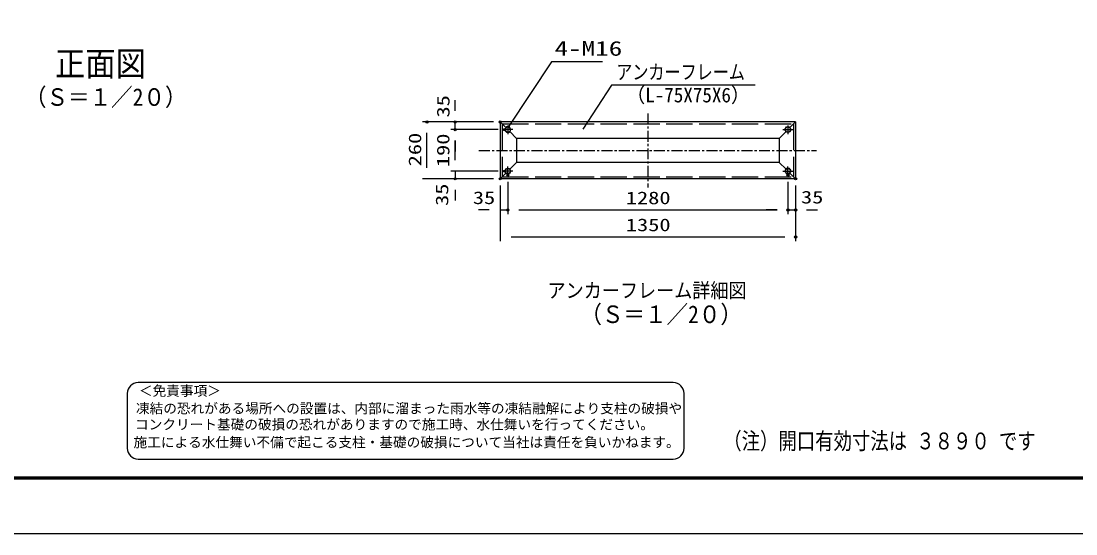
# Model space of a CAD drawing. Units: millimetres, scale not verified. Extents: x -5940 to 5940, y -4200 to 4200.
# Drawn here: x -1789 to 3032, y -4200 to -1855 of the extents above; entities that cross this region are included whole.
import ezdxf
from ezdxf.enums import TextEntityAlignment as Align

# ---------------------------------------------------------------- set-up
doc = ezdxf.new("R2010")
doc.units = ezdxf.units.MM
doc.header["$LTSCALE"] = 20
doc.header["$PDMODE"] = 32
doc.header["$PDSIZE"] = 10
for name, pattern in [('DASHED', [7.5, 6, -1.5]), ('USER6', [4, 2.5, -0.5, 0.5, -0.5]), ('USER7', [50.8, 31.75, -6.35, 6.35, -6.35])]:
    doc.linetypes.add(name, pattern=pattern)
for name, color, linetype, lineweight in [('0-0_0', 7, 'Continuous', 25), ('0-1_1', 7, 'Continuous', 25), ('0-2_EXTCNT-L', 4, 'Continuous', 25), ('0-7_CENTER', 2, 'USER6', 25), ('0-8_KOUZOU', 7, 'Continuous', 25), ('0-9_BOLT', 7, 'Continuous', 25), ('0-B_WAKU', 7, 'Continuous', 25), ('0-C_D-TTL-TXT', 2, 'Continuous', 25)]:
    doc.layers.add(name, color=color, linetype=linetype, lineweight=lineweight)
doc.layers.add('0-5_DEFPOINTS', color=7, linetype='Continuous')
doc.styles.add('ＭＳ ゴシック', font='')
doc.styles.get('ＭＳ ゴシック').set_extended_font_data('MS Gothic')

msp = doc.modelspace()

# ---------------------------------------------------------------- linework, layer by layer
at = {"layer": '0-0_0'}
for points in [[(867.8, -2040.56), (636.11, -2040.56), (440.45, -2335.29)], [(1566.49, -2148.46), (909.01, -2148.46), (777.96, -2349.25)]]:
    msp.add_lwpolyline(points, dxfattribs=at)
at = {"layer": '0-2_EXTCNT-L', "color": 2}
for p, q in [((195.11, -2265.82), (195.11, -2215.82)), ((195.11, -2350.82), (195.11, -2315.82)), ((66.32, -2525.82), (66.32, -2365.82)), ((195.11, -2490.82), (195.11, -2400.82)), ((195.11, -2400.82), (195.11, -2450.82)), ((195.11, -2490.82), (195.11, -2440.82)), ((195.11, -2540.82), (195.11, -2575.82)), ((195.11, -2625.82), (195.11, -2675.82)), ((351.09, -2718.3), (301.09, -2718.3)), ((401.09, -2718.3), (436.09, -2718.3)), ((486.09, -2718.3), (1666.09, -2718.3)), ((486.09, -2718.3), (536.09, -2718.3)), ((1666.09, -2718.3), (1616.09, -2718.3)), ((1716.09, -2718.3), (1751.09, -2718.3)), ((1801.09, -2718.3), (1851.09, -2718.3)), ((451.09, -2841.69), (1701.09, -2841.69))]:
    msp.add_line(p, q, dxfattribs=at)
at = {"layer": '0-2_EXTCNT-L', "color": 1}
for p, q in [((371.09, -2315.82), (46.32, -2315.82)), ((371.09, -2315.82), (175.11, -2315.82)), ((391.45, -2350.82), (175.11, -2350.82)), ((391.45, -2350.82), (175.11, -2350.82)), ((391.45, -2540.82), (175.11, -2540.82)), ((391.45, -2540.82), (175.11, -2540.82)), ((371.09, -2575.82), (46.32, -2575.82)), ((371.09, -2575.82), (175.11, -2575.82)), ((436.09, -2589.4), (436.09, -2738.3)), ((436.09, -2589.4), (436.09, -2738.3)), ((1716.09, -2589.4), (1716.09, -2738.3)), ((1716.09, -2589.4), (1716.09, -2738.3)), ((401.09, -2605.82), (401.09, -2861.69)), ((401.09, -2605.82), (401.09, -2738.3)), ((1751.09, -2605.82), (1751.09, -2861.69)), ((1751.09, -2605.82), (1751.09, -2738.3))]:
    msp.add_line(p, q, dxfattribs=at)
at = {"layer": '0-5_DEFPOINTS'}
for p in [(66.32, -2315.82), (195.11, -2315.82), (401.09, -2315.82), (195.11, -2350.82), (421.45, -2350.82), (421.45, -2540.82), (436.09, -2559.4), (1716.09, -2559.4), (195.11, -2575.82), (401.09, -2575.82), (401.09, -2575.82), (1751.09, -2575.82), (436.09, -2718.3), (1716.09, -2718.3), (1751.09, -2718.3), (1751.09, -2841.69)]:
    msp.add_point(p, dxfattribs=at)
at = {"layer": '0-7_CENTER'}
for p, q in [((1076.09, -2276.61), (1076.09, -2615.2)), ((303.8, -2445.82), (1847.17, -2445.82))]:
    msp.add_line(p, q, dxfattribs=at)
at = {"layer": '0-8_KOUZOU'}
for p, q in [((1751.09, -2315.82), (401.09, -2315.82)), ((401.09, -2315.82), (401.09, -2575.82)), ((401.09, -2315.82), (427.31, -2342.04)), ((444.87, -2359.6), (476.09, -2390.82)), ((1707.31, -2359.6), (1676.09, -2390.82)), ((1751.09, -2315.82), (1724.87, -2342.04)), ((1751.09, -2315.82), (1751.09, -2575.82)), ((1676.09, -2390.82), (476.09, -2390.82)), ((476.09, -2390.82), (476.09, -2500.82)), ((1676.09, -2390.82), (1676.09, -2500.82)), ((444.87, -2532.04), (476.09, -2500.82)), ((1676.09, -2500.82), (476.09, -2500.82)), ((1707.31, -2532.04), (1676.09, -2500.82)), ((401.09, -2575.82), (427.31, -2549.6)), ((1751.09, -2575.82), (1724.87, -2549.6)), ((1751.09, -2575.82), (401.09, -2575.82))]:
    msp.add_line(p, q, dxfattribs=at)
at = {"layer": '0-8_KOUZOU', "color": 3, "linetype": 'DASHED'}
for p, q in [((410.09, -2324.82), (1742.09, -2324.82)), ((410.09, -2324.82), (410.09, -2566.82)), ((1742.09, -2324.82), (1742.09, -2566.82)), ((410.09, -2566.82), (1742.09, -2566.82))]:
    msp.add_line(p, q, dxfattribs=at)
at = {"layer": '0-9_BOLT', "color": 1, "linetype": 'USER7'}
for p, q in [((459.15, -2350.82), (412.81, -2350.82)), ((436.09, -2332.23), (436.09, -2372.18)), ((1693.02, -2350.82), (1739.37, -2350.82)), ((1716.09, -2332.23), (1716.09, -2372.18)), ((459.15, -2540.82), (412.81, -2540.82)), ((436.09, -2559.4), (436.09, -2519.45)), ((1693.02, -2540.82), (1739.37, -2540.82)), ((1716.09, -2559.4), (1716.09, -2519.45))]:
    msp.add_line(p, q, dxfattribs=at)
at = {"layer": '0-9_BOLT'}
for points in [[(449.94, -2350.82), (443.01, -2338.82), (429.16, -2338.82), (422.24, -2350.82), (429.16, -2362.81), (443.01, -2362.81)], [(1702.24, -2350.82), (1709.16, -2338.82), (1723.01, -2338.82), (1729.94, -2350.82), (1723.01, -2362.81), (1709.16, -2362.81)], [(449.94, -2540.82), (443.01, -2552.81), (429.16, -2552.81), (422.24, -2540.82), (429.16, -2528.82), (443.01, -2528.82)], [(1702.24, -2540.82), (1709.16, -2552.81), (1723.01, -2552.81), (1729.94, -2540.82), (1723.01, -2528.82), (1709.16, -2528.82)]]:
    msp.add_lwpolyline(points, close=True, dxfattribs=at)
for centre in [(436.09, -2350.82), (1716.09, -2350.82), (436.09, -2540.82), (1716.09, -2540.82)]:
    msp.add_circle(centre, 11.99, dxfattribs=at)
at = {"layer": '0-B_WAKU', "color": 3}
msp.add_lwpolyline([(-5939.55, 4200.32), (5940.45, 4200.32), (5940.45, -4199.68), (-5939.55, -4199.68)], close=True, dxfattribs=at)
at = {"layer": '0-B_WAKU'}
for points in [[(-5539.55, 3950.32), (5540.45, 3950.32), (5540.45, -3949.68), (-5539.55, -3949.68)], [(-5537.05, 3947.82), (5537.95, 3947.82), (5537.95, -3947.18), (-5537.05, -3947.18)], [(-5534.55, 3945.32), (5535.45, 3945.32), (5535.45, -3944.68), (-5534.55, -3944.68)], [(-5532.05, 3942.82), (5532.95, 3942.82), (5532.95, -3942.18), (-5532.05, -3942.18)], [(-5529.55, 3940.32), (5530.45, 3940.32), (5530.45, -3939.68), (-5529.55, -3939.68)]]:
    msp.add_lwpolyline(points, close=True, dxfattribs=at)
at = {"layer": '0-C_D-TTL-TXT'}
for p, q in [((1191.86, -3507.63), (-1253.69, -3507.63)), ((-1303.69, -3557.63), (-1303.69, -3807.63)), ((1241.86, -3807.63), (1241.86, -3557.63)), ((-1253.69, -3857.63), (1191.86, -3857.63))]:
    msp.add_line(p, q, dxfattribs=at)
for centre, start, end in [((-1253.69, -3557.63), 90, 180), ((1191.86, -3557.63), 0, 90), ((-1253.69, -3807.63), 180, 270), ((1191.86, -3807.63), 270, 0)]:
    msp.add_arc(centre, 50, start, end, dxfattribs=at)

# ---------------------------------------------------------------- texts
at = {"layer": '0-0_0', "color": 3, "style": 'ＭＳ ゴシック'}
for s, width, p in [('4-M16', 1.35, (649.61, -2033.51)), ('アンカーフレーム', 0.8, (931.51, -2141.41)), ('（L-75X75X6）', 0.95, (976.52, -2246.6))]:
    msp.add_text(s, height=67.35, dxfattribs=dict(at, width=width)).set_placement(p, align=Align.BOTTOM_LEFT)
at = {"layer": '0-1_1', "color": 4, "style": 'ＭＳ ゴシック', "width": 0.9}
for s, height, p in [('正面図', 113, (-1633.85, -2139.91)), ('（Ｓ＝１／2０）', 80.21, (-1770.93, -2266.23)), ('アンカーフレーム詳細図', 67.35, (617.41, -3140.31)), ('（Ｓ＝１／2０）', 80.21, (767.46, -3259.43))]:
    msp.add_text(s, height=height, dxfattribs=at).set_placement(p, align=Align.BOTTOM_LEFT)
at = {"layer": '0-2_EXTCNT-L', "color": 3, "style": 'ＭＳ ゴシック', "width": 1.3}
for s, p in [('35', (186.65, -2295.44)), ('260', (57.42, -2518.67)), ('190', (186.21, -2522.32)), ('35', (181.14, -2699.83))]:
    msp.add_text(s, height=57.77, rotation=90, dxfattribs=at).set_placement(p, align=Align.BOTTOM_LEFT)
for s, p in [('35', (276.15, -2708.7)), ('1280', (975.3, -2709.4)), ('35', (1775.66, -2705.95)), ('1350', (975.3, -2832.79))]:
    msp.add_text(s, height=57.77, dxfattribs=at).set_placement(p, align=Align.BOTTOM_LEFT)
at = {"layer": '0-B_WAKU', "style": 'ＭＳ ゴシック', "width": 0.8}
msp.add_text('（注）開口有効寸法は ３８９０ です', height=76.97, dxfattribs=at).set_placement((1420.61, -3836.13), align=Align.BOTTOM_LEFT)
at = {"layer": '0-C_D-TTL-TXT', "color": 7, "style": 'ＭＳ ゴシック'}
for s, p in [('＜免責事項＞ \u3000\u3000', (-1249.99, -3581.81)), ('凍結の恐れがある場所への設置は、内部に溜まった雨水等の凍結融解により支柱の破損や', (-1263.51, -3662.31)), ('コンクリート基礎の破損の恐れがありますので施工時、水仕舞いを行ってください。', (-1267.62, -3735.73)), ('施工による水仕舞い不備で起こる支柱・基礎の破損について当社は責任を負いかねます。 ', (-1274.61, -3817.22))]:
    msp.add_text(s, height=45.75, dxfattribs=at).set_placement(p, align=Align.BOTTOM_LEFT)

doc.saveas('drawing.dxf')
